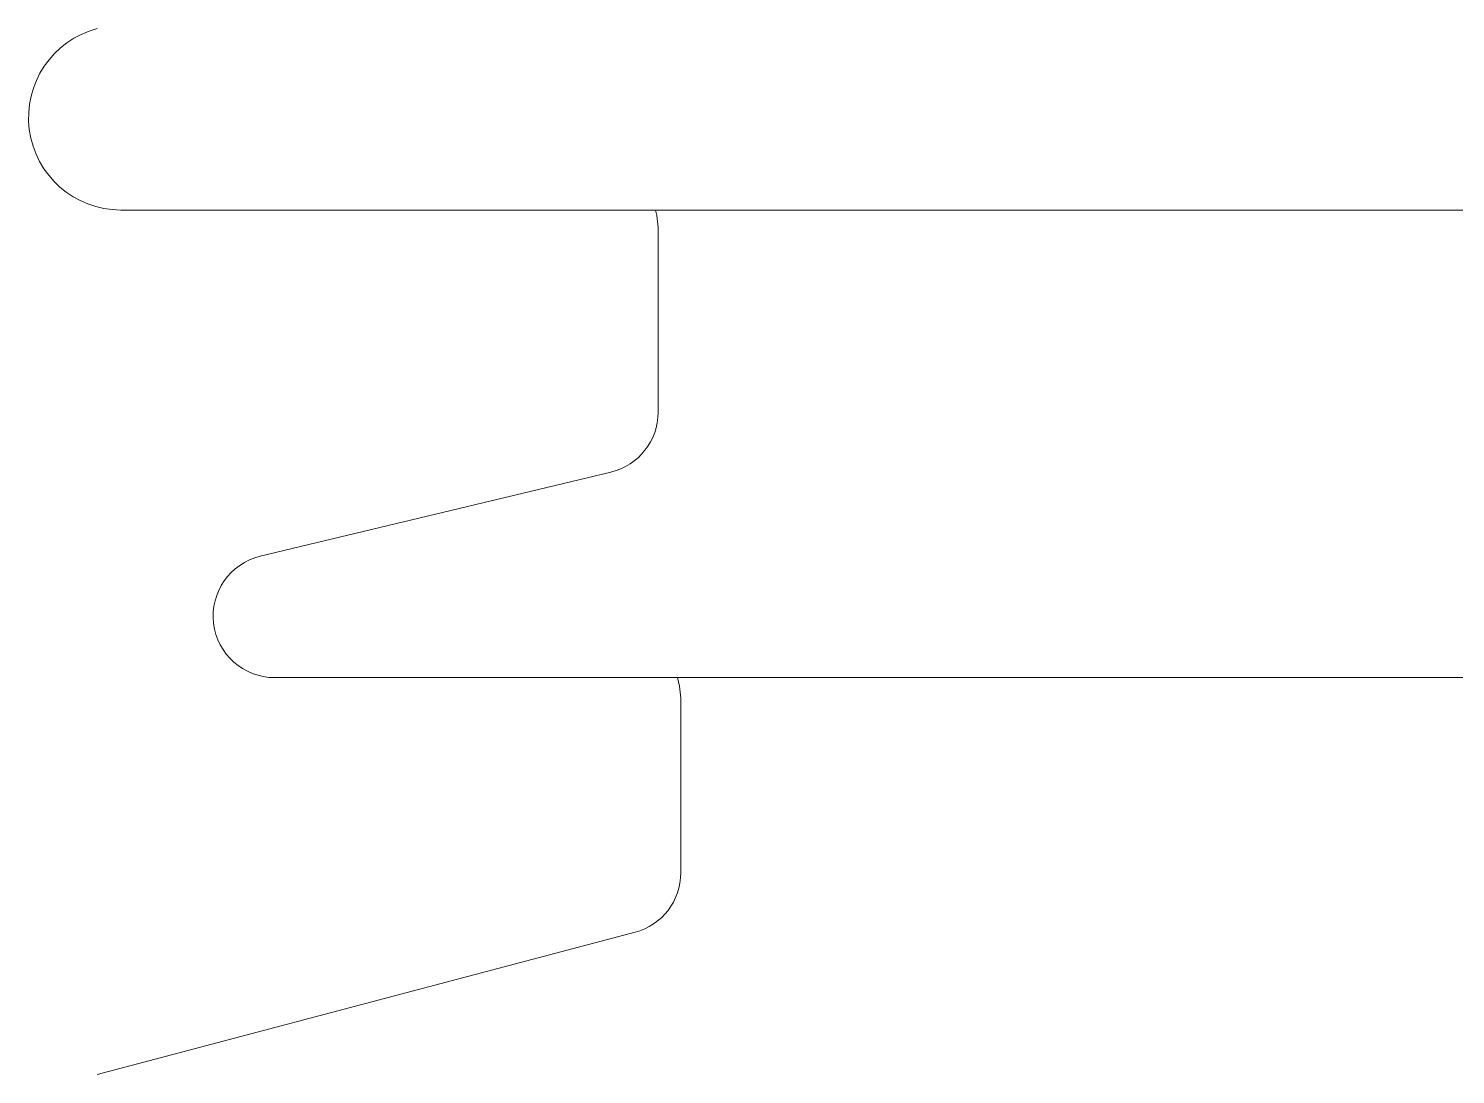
# Model space of a CAD drawing. Header units: millimetres. Extents: x 30710 to 48779, y -19256 to -8564.
# Drawn here: x 32745.1 to 32861, y -13353.7 to -13268.7 of the extents above; entities that cross this region are included whole.
import ezdxf

# ---------------------------------------------------------------- set-up
doc = ezdxf.new("R2010")
doc.units = ezdxf.units.MM
doc.header["$LTSCALE"] = 10
doc.layers.add('粗实线', color=4, linetype='Continuous', lineweight=18)

msp = doc.modelspace()

# ---------------------------------------------------------------- linework, layer by layer
at = {"layer": '粗实线'}
for p, q in [((32752.552, -13283.44), (32987.887, -13283.44)), ((32796.21, -13284.872), (32796.21, -13299.872)), ((32792.378, -13304.733), (32763.884, -13311.578)), ((32765.052, -13321.44), (32975.387, -13321.44)), ((32798.052, -13323.097), (32798.052, -13337.301)), ((32794.33, -13342.135), (32750.635, -13353.689))]:
    msp.add_line(p, q, dxfattribs=at)
for points in [[(32796.001, -13283.44), (32796.114, -13283.896), (32796.21, -13284.872)], [(32797.769, -13321.44), (32797.956, -13322.122), (32798.052, -13323.097)]]:
    msp.add_lwpolyline(points, dxfattribs=at)
for centre, radius, start, end in [((32752.552, -13275.94), 7.5, 104.81144, 270), ((32791.21, -13299.872), 5, 283.50795, 360), ((32765.052, -13316.44), 5, 103.50795, 270), ((32793.052, -13337.301), 5, 284.81144, 360)]:
    msp.add_arc(centre, radius, start, end, dxfattribs=at)

doc.saveas('drawing.dxf')
